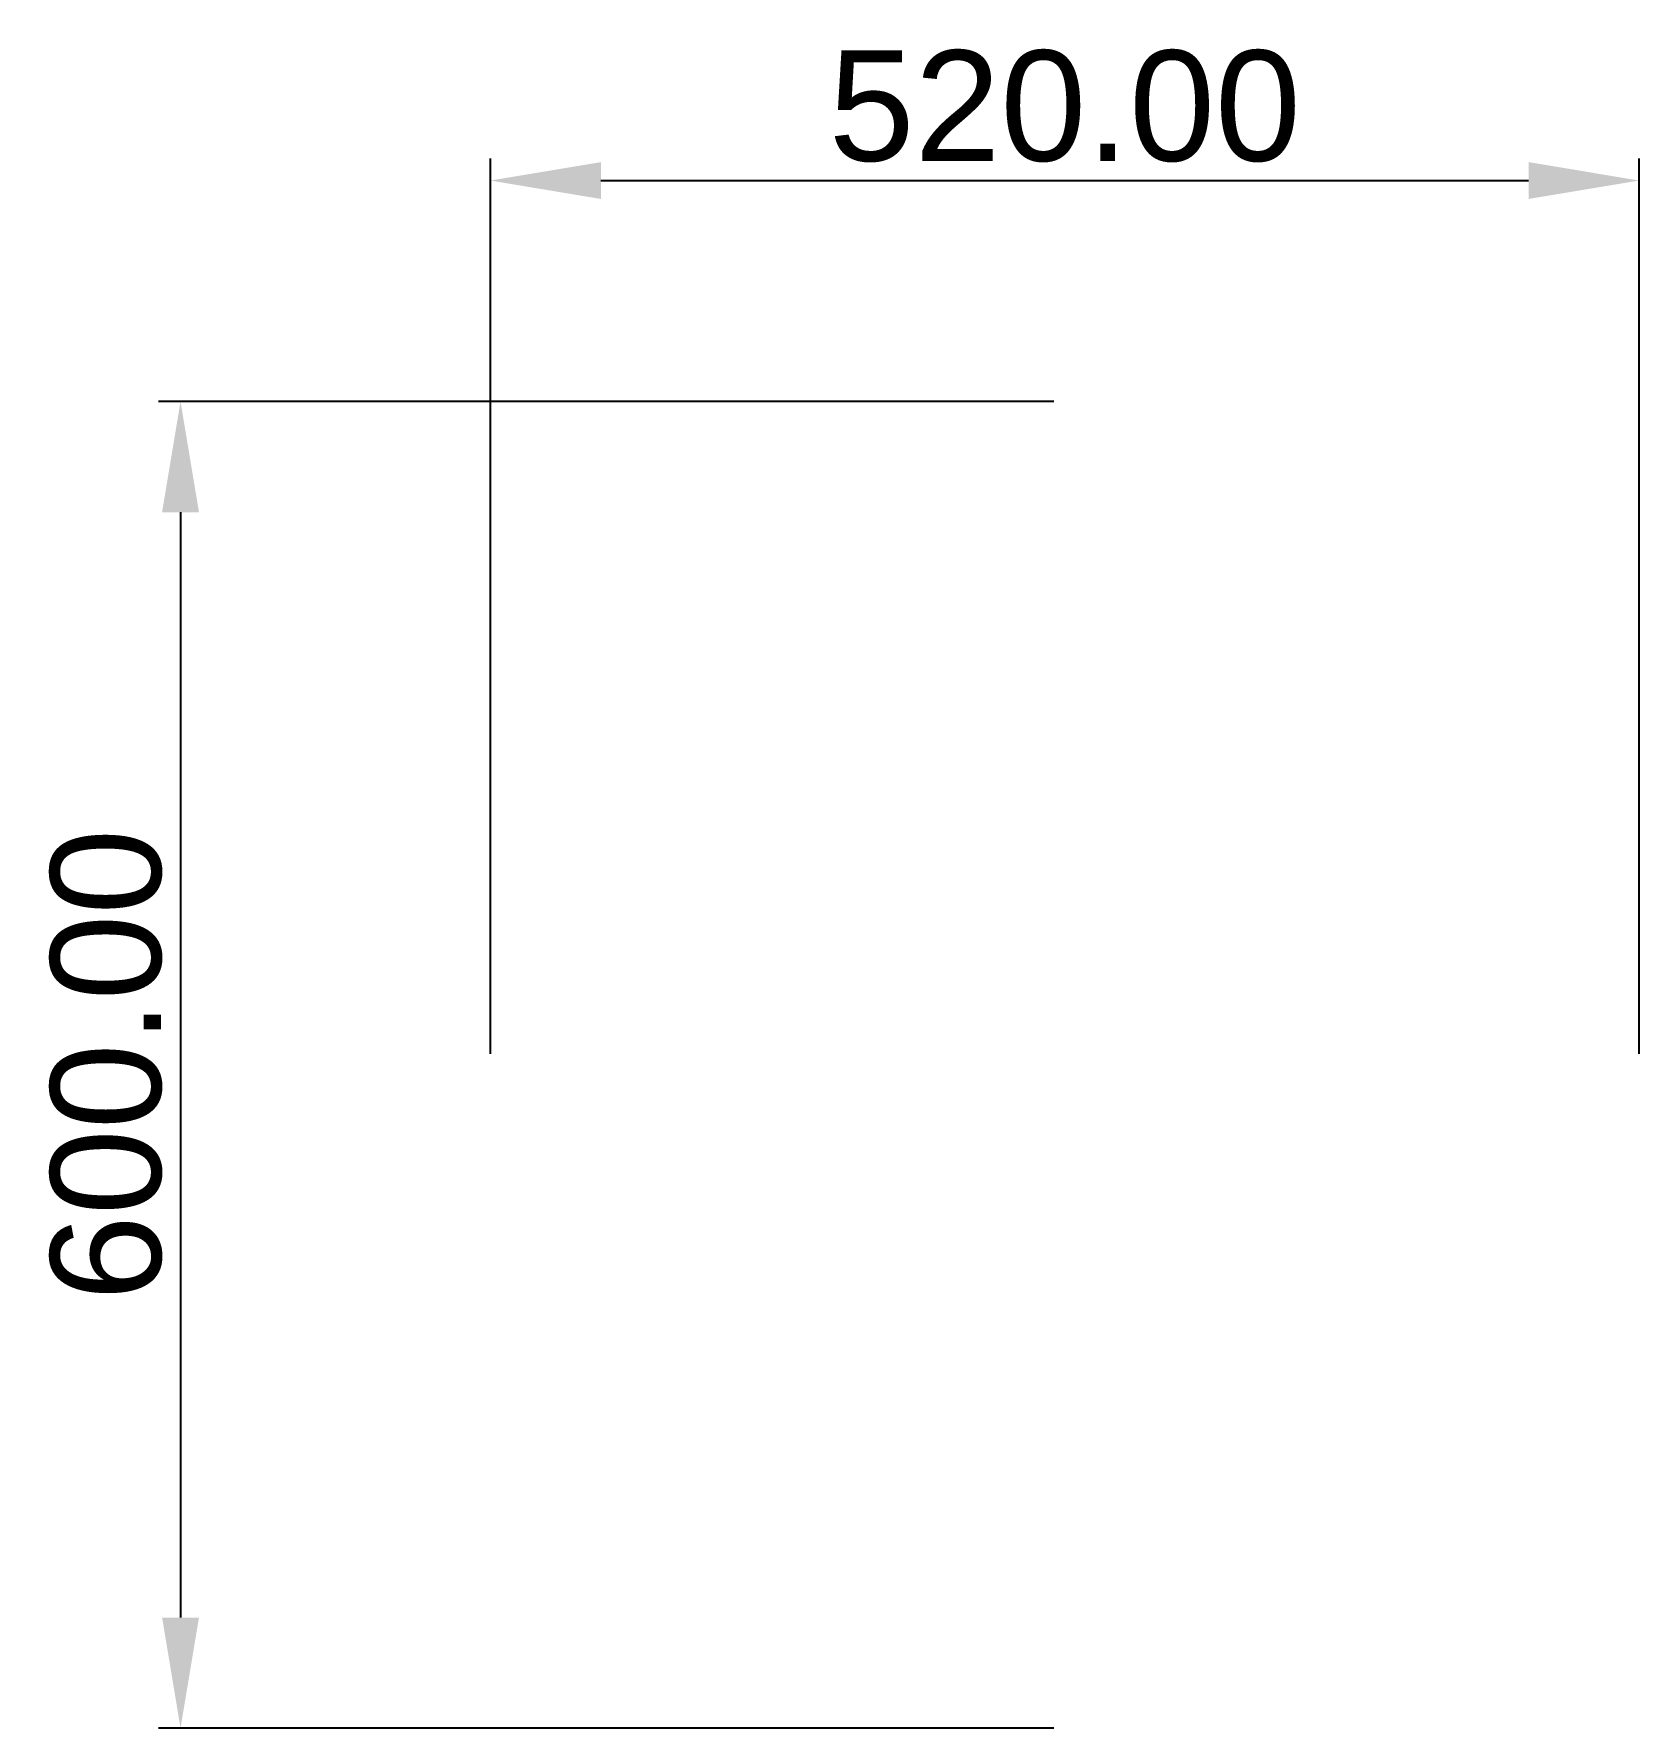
# Model space of a CAD drawing. Header units: millimetres. Extents: x 98 to 824, y 154 to 921.
import ezdxf

# ---------------------------------------------------------------- set-up
doc = ezdxf.new("R2010")
doc.units = ezdxf.units.MM
doc.layers.add('Default', color=7, linetype='Continuous')
doc.styles.add('Arial Regular', font='arial.ttf')
doc.dimstyles.new('Template Millimeter Small', dxfattribs={"dimscale": 10, "dimtxt": 5, "dimasz": 5, "dimexe": 1, "dimexo": 0.5, "dimgap": 0.8, "dimtad": 1, "dimtoh": 1, "dimzin": 1, "dimdsep": 46, "dimtxsty": 'Arial Regular', "dimcen": 2.5, "dimadec": 1, "dimazin": 1, "dimtfac": 1, "dimtdec": 4, "dimtix": 1, "dimtofl": 0, "dimtmove": 1, "dimatfit": 3, "dimldrblk": 'OPEN90', "dimfxl": 1, "dimtolj": 1, "dimtzin": 1, "dimarcsym": 0})

# ---------------------------------------------------------------- blocks, each defined once
blk = doc.blocks.new('*D3')
at = {"layer": 'Default', "color": 0, "lineweight": -2, "transparency": 16777216}
for p, q in [((304.85, 459.49), (304.85, 864.49)), ((824.46, 459.49), (824.46, 864.49)), ((354.85, 854.49), (774.46, 854.49))]:
    blk.add_line(p, q, dxfattribs=at)
at = {"layer": 'Default', "color": 0, "transparency": 16777216}
for points in [[(354.85, 862.83), (354.85, 846.16), (304.85, 854.49)], [(774.46, 862.83), (774.46, 846.16), (824.46, 854.49)]]:
    blk.add_solid(points, dxfattribs=at)
at = {"layer": 'Defpoints', "color": 0, "transparency": 16777216}
for p in [(824.46, 854.49), (304.85, 454.49), (824.46, 454.49)]:
    blk.add_point(p, dxfattribs=at)
at = {"layer": 'Default', "color": 0, "transparency": 16777216, "insert": (564.65, 888.02), "char_height": 50, "attachment_point": 5, "style": 'Arial Regular'}
blk.add_mtext('\\A1;520.00', dxfattribs=at)
blk = doc.blocks.new('*D4')
at = {"layer": 'Default', "color": 0, "lineweight": -2, "transparency": 16777216}
for p, q in [((559.65, 754.49), (154.65, 754.49)), ((164.65, 704.49), (164.65, 204.49)), ((559.65, 154.49), (154.65, 154.49))]:
    blk.add_line(p, q, dxfattribs=at)
at = {"layer": 'Default', "color": 0, "transparency": 16777216}
for points in [[(156.32, 704.49), (172.99, 704.49), (164.65, 754.49)], [(156.32, 204.49), (172.99, 204.49), (164.65, 154.49)]]:
    blk.add_solid(points, dxfattribs=at)
at = {"layer": 'Defpoints', "color": 0, "transparency": 16777216}
for p in [(564.65, 754.49), (164.65, 154.49), (564.65, 154.49)]:
    blk.add_point(p, dxfattribs=at)
at = {"layer": 'Default', "color": 0, "transparency": 16777216, "insert": (131.13, 454.49), "char_height": 50, "attachment_point": 5, "rotation": 90, "style": 'Arial Regular'}
blk.add_mtext('\\A1;600.00', dxfattribs=at)

msp = doc.modelspace()

# ---------------------------------------------------------------- dimensions: what is measured, and where the dimension line sits
at = {"layer": 'Default'}
dim = msp.add_linear_dim(base=(824.462, 854.493), p1=(304.847, 454.493), p2=(824.462, 454.493), text='520.00', dimstyle='Template Millimeter Small', override={"dimscale": 10, "dimtxt": 5, "dimasz": 5, "dimexe": 1, "dimexo": 0.5, "dimgap": 0.8, "dimtad": 1, "dimtih": 0, "dimtoh": 0, "dimdec": 2, "dimzin": 1, "dimtxsty": 'Arial Regular', "dimsah": 0, "dimcen": 2.5, "dimadec": 1, "dimazin": 1, "dimtix": 0, "dimtmove": 0, "dimtzin": 1}, dxfattribs=at)
dim.commit()
dim.dimension.update_dxf_attribs({"geometry": '*D3', "text_midpoint": (564.655, 888.021)})
dim = msp.add_linear_dim(base=(164.655, 154.493), p1=(564.655, 754.493), p2=(564.655, 154.493), angle=90, dimstyle='Template Millimeter Small', override={"dimscale": 10, "dimtxt": 5, "dimasz": 5, "dimexe": 1, "dimexo": 0.5, "dimgap": 0.8, "dimtad": 1, "dimtih": 0, "dimtoh": 0, "dimdec": 2, "dimzin": 1, "dimtxsty": 'Arial Regular', "dimsah": 0, "dimcen": 2.5, "dimadec": 1, "dimazin": 1, "dimtix": 0, "dimtmove": 0, "dimtzin": 1}, dxfattribs=at)
dim.commit()
dim.dimension.update_dxf_attribs({"geometry": '*D4', "text_midpoint": (131.126, 454.493)})

doc.saveas('drawing.dxf')
